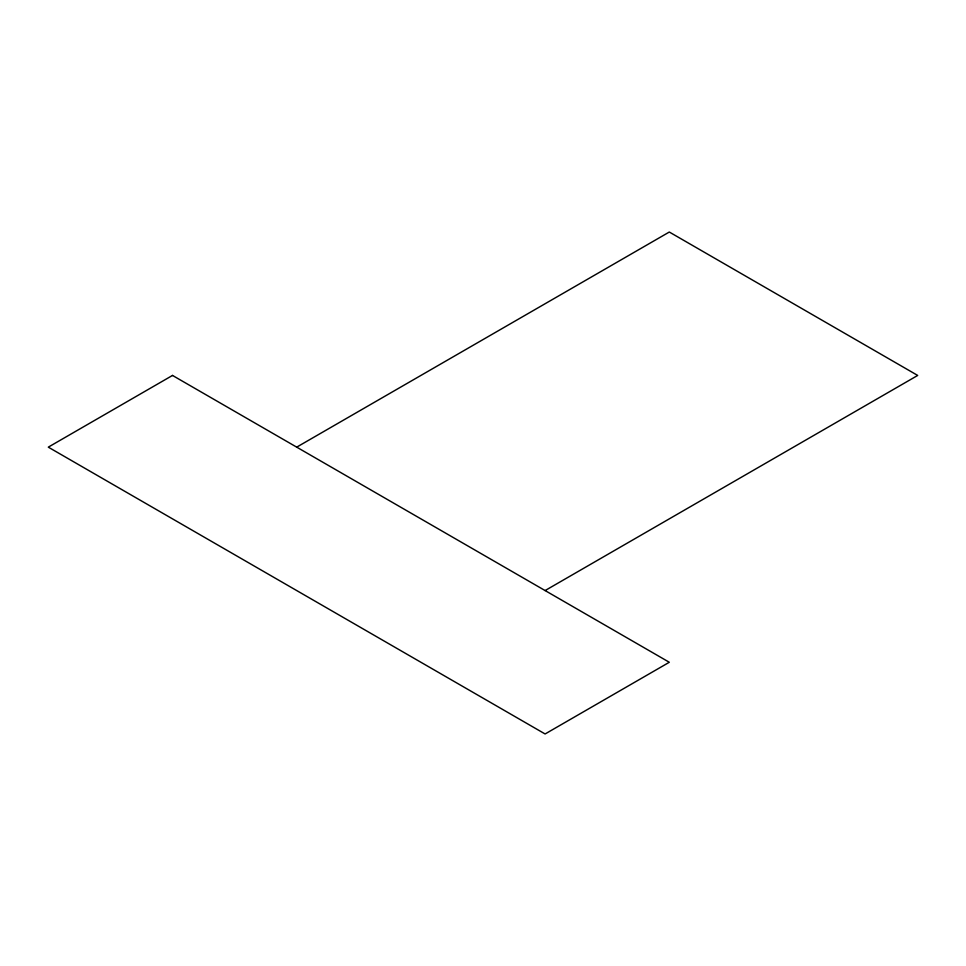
<?xml version="1.0" encoding="UTF-8"?>
<svg xmlns="http://www.w3.org/2000/svg" width="966" height="966" viewBox="0 0 966 966"><rect width="100%" height="100%" fill="white"/><g stroke="black" fill="none" stroke-linecap="round" stroke-linejoin="round"><path stroke-width="1.45" d="M296.695 447.149L669.305 232.033L917.7 375.436L545.102 590.564M172.503 375.436L48.3 447.149L545.102 733.967L669.305 662.265L172.503 375.436"/></g></svg>
